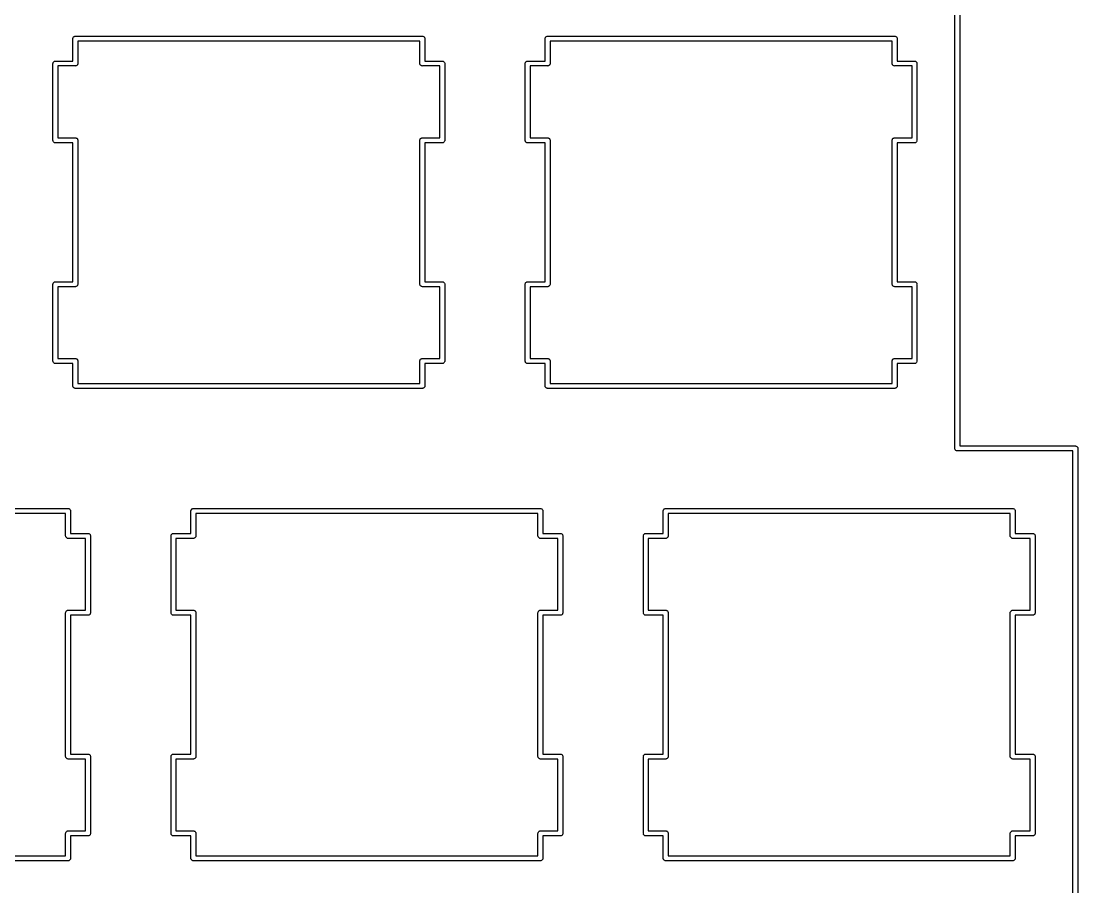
# Model space of a CAD drawing. Extents: x 0 to 6.2, y -4.15 to 0.
# Drawn here: x 4.335 to 6.013, y -2.393 to -1.018 of the extents above; entities that cross this region are included whole.
import ezdxf

# ---------------------------------------------------------------- set-up
doc = ezdxf.new("R2010")
doc.units = 0
doc.header["$MEASUREMENT"] = 0
doc.layers.add('BLACK', color=7, linetype='CONTINUOUS')

msp = doc.modelspace()

# ---------------------------------------------------------------- linework, layer by layer
at = {"layer": 'BLACK', "linetype": 'CONTINUOUS'}
for p, q in [((5.8179, -1.6966), (5.8179, -0.9471)), ((5.8258, -0.9508), (5.8258, -1.6928)), ((4.4173, -1.0454), (4.4176, -1.0447)), ((4.4173, -1.0462), (4.4173, -1.0454)), ((4.4173, -1.0464), (4.4173, -1.0462)), ((4.4173, -1.0817), (4.4173, -1.0464)), ((4.4176, -1.0447), (4.4179, -1.044)), ((4.4179, -1.044), (4.4184, -1.0434)), ((4.4184, -1.0434), (4.419, -1.0429)), ((4.419, -1.0429), (4.4197, -1.0426)), ((4.4197, -1.0426), (4.4204, -1.0423)), ((4.4204, -1.0423), (4.421, -1.0423)), ((4.421, -1.0423), (4.4212, -1.0422)), ((4.4212, -1.0422), (4.4214, -1.0423)), ((4.4214, -1.0423), (4.9722, -1.0423)), ((4.4252, -1.0501), (4.4252, -1.0854)), ((4.9685, -1.0501), (4.4252, -1.0501)), ((4.9685, -1.0854), (4.9685, -1.0501)), ((4.9722, -1.0423), (4.9724, -1.0422)), ((4.9724, -1.0422), (4.9726, -1.0423)), ((4.9726, -1.0423), (4.9732, -1.0423)), ((4.9732, -1.0423), (4.974, -1.0426)), ((4.974, -1.0426), (4.9746, -1.0429)), ((4.9746, -1.0429), (4.9752, -1.0434)), ((4.9752, -1.0434), (4.9757, -1.044)), ((4.9757, -1.044), (4.9761, -1.0447)), ((4.9761, -1.0447), (4.9763, -1.0454)), ((4.9763, -1.0454), (4.9764, -1.0462)), ((4.9764, -1.0462), (4.9764, -1.0464)), ((4.9764, -1.0464), (4.9764, -1.0817)), ((5.1673, -1.0454), (5.1676, -1.0447)), ((5.1673, -1.0462), (5.1673, -1.0454)), ((5.1673, -1.0464), (5.1673, -1.0462)), ((5.1673, -1.0817), (5.1673, -1.0464)), ((5.1676, -1.0447), (5.1679, -1.044)), ((5.1679, -1.044), (5.1684, -1.0434)), ((5.1684, -1.0434), (5.169, -1.0429)), ((5.169, -1.0429), (5.1697, -1.0426)), ((5.1697, -1.0426), (5.1704, -1.0423)), ((5.1704, -1.0423), (5.171, -1.0423)), ((5.171, -1.0423), (5.1712, -1.0422)), ((5.1712, -1.0422), (5.1714, -1.0423)), ((5.1714, -1.0423), (5.7222, -1.0423)), ((5.1752, -1.0501), (5.1752, -1.0854)), ((5.7185, -1.0501), (5.1752, -1.0501)), ((5.7185, -1.0854), (5.7185, -1.0501)), ((5.7222, -1.0423), (5.7224, -1.0422)), ((5.7224, -1.0422), (5.7226, -1.0423)), ((5.7226, -1.0423), (5.7232, -1.0423)), ((5.7232, -1.0423), (5.724, -1.0426)), ((5.724, -1.0426), (5.7246, -1.0429)), ((5.7246, -1.0429), (5.7252, -1.0434)), ((5.7252, -1.0434), (5.7257, -1.044)), ((5.7257, -1.044), (5.7261, -1.0447)), ((5.7261, -1.0447), (5.7263, -1.0454)), ((5.7263, -1.0454), (5.7264, -1.0462)), ((5.7264, -1.0462), (5.7264, -1.0464)), ((5.7264, -1.0464), (5.7264, -1.0817)), ((4.3858, -1.0856), (4.3859, -1.0848)), ((4.3858, -1.0858), (4.3858, -1.0856)), ((4.3858, -1.2074), (4.3858, -1.0858)), ((4.3859, -1.0848), (4.3861, -1.0841)), ((4.3861, -1.0841), (4.3865, -1.0834)), ((4.3865, -1.0834), (4.387, -1.0828)), ((4.387, -1.0828), (4.3876, -1.0823)), ((4.3876, -1.0823), (4.3883, -1.0819)), ((4.3883, -1.0819), (4.389, -1.0817)), ((4.389, -1.0817), (4.3896, -1.0817)), ((4.3896, -1.0817), (4.3898, -1.0816)), ((4.3898, -1.0816), (4.3899, -1.0817)), ((4.3899, -1.0817), (4.4173, -1.0817)), ((4.421, -1.0895), (4.3937, -1.0895)), ((4.3937, -1.0895), (4.3937, -1.2037)), ((4.4212, -1.0896), (4.421, -1.0895)), ((4.4214, -1.0895), (4.4212, -1.0896)), ((4.422, -1.0895), (4.4214, -1.0895)), ((4.4227, -1.0893), (4.422, -1.0895)), ((4.4234, -1.0889), (4.4227, -1.0893)), ((4.424, -1.0884), (4.4234, -1.0889)), ((4.4245, -1.0878), (4.424, -1.0884)), ((4.4249, -1.0871), (4.4245, -1.0878)), ((4.4251, -1.0864), (4.4249, -1.0871)), ((4.4252, -1.0856), (4.4251, -1.0864)), ((4.4252, -1.0854), (4.4252, -1.0856)), ((4.9685, -1.0856), (4.9685, -1.0854)), ((4.9686, -1.0864), (4.9685, -1.0856)), ((4.9688, -1.0871), (4.9686, -1.0864)), ((4.9691, -1.0878), (4.9688, -1.0871)), ((4.9696, -1.0884), (4.9691, -1.0878)), ((4.9702, -1.0889), (4.9696, -1.0884)), ((4.9709, -1.0893), (4.9702, -1.0889)), ((4.9717, -1.0895), (4.9709, -1.0893)), ((4.9724, -1.0896), (4.9717, -1.0895)), ((4.9726, -1.0895), (4.9724, -1.0896)), ((5, -1.0895), (4.9726, -1.0895)), ((4.9764, -1.0817), (5.0037, -1.0817)), ((5, -1.2037), (5, -1.0895)), ((5.0037, -1.0817), (5.0039, -1.0816)), ((5.0039, -1.0816), (5.0041, -1.0817)), ((5.0041, -1.0817), (5.0047, -1.0817)), ((5.0047, -1.0817), (5.0054, -1.0819)), ((5.0054, -1.0819), (5.0061, -1.0823)), ((5.0061, -1.0823), (5.0067, -1.0828)), ((5.0067, -1.0828), (5.0072, -1.0834)), ((5.0072, -1.0834), (5.0076, -1.0841)), ((5.0076, -1.0841), (5.0078, -1.0848)), ((5.0078, -1.0848), (5.0079, -1.0856)), ((5.0079, -1.0856), (5.0078, -1.0858)), ((5.0078, -1.0858), (5.0078, -1.2074)), ((5.1357, -1.0856), (5.1358, -1.0848)), ((5.1357, -1.0858), (5.1357, -1.0856)), ((5.1357, -1.2074), (5.1357, -1.0858)), ((5.1358, -1.0848), (5.136, -1.0841)), ((5.136, -1.0841), (5.1364, -1.0834)), ((5.1364, -1.0834), (5.1369, -1.0828)), ((5.1369, -1.0828), (5.1375, -1.0823)), ((5.1375, -1.0823), (5.1382, -1.0819)), ((5.1382, -1.0819), (5.1389, -1.0817)), ((5.1389, -1.0817), (5.1395, -1.0817)), ((5.1395, -1.0817), (5.1397, -1.0816)), ((5.1397, -1.0816), (5.1399, -1.0817)), ((5.1399, -1.0817), (5.1673, -1.0817)), ((5.171, -1.0895), (5.1436, -1.0895)), ((5.1436, -1.0895), (5.1436, -1.2037)), ((5.1712, -1.0896), (5.171, -1.0895)), ((5.1714, -1.0895), (5.1712, -1.0896)), ((5.172, -1.0895), (5.1714, -1.0895)), ((5.1727, -1.0893), (5.172, -1.0895)), ((5.1734, -1.0889), (5.1727, -1.0893)), ((5.174, -1.0884), (5.1734, -1.0889)), ((5.1745, -1.0878), (5.174, -1.0884)), ((5.1749, -1.0871), (5.1745, -1.0878)), ((5.1751, -1.0864), (5.1749, -1.0871)), ((5.1752, -1.0856), (5.1751, -1.0864)), ((5.1752, -1.0854), (5.1752, -1.0856)), ((5.7185, -1.0856), (5.7185, -1.0854)), ((5.7186, -1.0864), (5.7185, -1.0856)), ((5.7188, -1.0871), (5.7186, -1.0864)), ((5.7191, -1.0878), (5.7188, -1.0871)), ((5.7196, -1.0884), (5.7191, -1.0878)), ((5.7202, -1.0889), (5.7196, -1.0884)), ((5.7209, -1.0893), (5.7202, -1.0889)), ((5.7217, -1.0895), (5.7209, -1.0893)), ((5.7224, -1.0896), (5.7217, -1.0895)), ((5.7226, -1.0895), (5.7224, -1.0896)), ((5.75, -1.0895), (5.7226, -1.0895)), ((5.7264, -1.0817), (5.7537, -1.0817)), ((5.75, -1.2037), (5.75, -1.0895)), ((5.7537, -1.0817), (5.7539, -1.0816)), ((5.7539, -1.0816), (5.7541, -1.0817)), ((5.7541, -1.0817), (5.7547, -1.0817)), ((5.7547, -1.0817), (5.7554, -1.0819)), ((5.7554, -1.0819), (5.7561, -1.0823)), ((5.7561, -1.0823), (5.7567, -1.0828)), ((5.7567, -1.0828), (5.7572, -1.0834)), ((5.7572, -1.0834), (5.7576, -1.0841)), ((5.7576, -1.0841), (5.7578, -1.0848)), ((5.7578, -1.0848), (5.7579, -1.0856)), ((5.7579, -1.0856), (5.7578, -1.0858)), ((5.7578, -1.0858), (5.7578, -1.2074)), ((4.3858, -1.2076), (4.3858, -1.2074)), ((4.3859, -1.2084), (4.3858, -1.2076)), ((4.3937, -1.2037), (4.421, -1.2037)), ((4.421, -1.2037), (4.4212, -1.2037)), ((4.4212, -1.2037), (4.4214, -1.2037)), ((4.4214, -1.2037), (4.422, -1.2037)), ((4.422, -1.2037), (4.4227, -1.204)), ((4.4227, -1.204), (4.4234, -1.2043)), ((4.4234, -1.2043), (4.424, -1.2048)), ((4.424, -1.2048), (4.4245, -1.2054)), ((4.4245, -1.2054), (4.4249, -1.2061)), ((4.4249, -1.2061), (4.4251, -1.2068)), ((4.4251, -1.2068), (4.4252, -1.2076)), ((4.4252, -1.2076), (4.4252, -1.2078)), ((4.4252, -1.2078), (4.4252, -1.4358)), ((4.9685, -1.2076), (4.9686, -1.2068)), ((4.9685, -1.2078), (4.9685, -1.2076)), ((4.9685, -1.4358), (4.9685, -1.2078)), ((4.9686, -1.2068), (4.9688, -1.2061)), ((4.9688, -1.2061), (4.9691, -1.2054)), ((4.9691, -1.2054), (4.9696, -1.2048)), ((4.9696, -1.2048), (4.9702, -1.2043)), ((4.9702, -1.2043), (4.9709, -1.204)), ((4.9709, -1.204), (4.9717, -1.2037)), ((4.9717, -1.2037), (4.9722, -1.2037)), ((4.9722, -1.2037), (4.9724, -1.2037)), ((4.9724, -1.2037), (4.9726, -1.2037)), ((4.9726, -1.2037), (5, -1.2037)), ((5.0078, -1.2074), (5.0079, -1.2076)), ((5.0079, -1.2076), (5.0078, -1.2084)), ((5.1357, -1.2076), (5.1357, -1.2074)), ((5.1358, -1.2084), (5.1357, -1.2076)), ((5.1436, -1.2037), (5.171, -1.2037)), ((5.171, -1.2037), (5.1712, -1.2037)), ((5.1712, -1.2037), (5.1714, -1.2037)), ((5.1714, -1.2037), (5.172, -1.2037)), ((5.172, -1.2037), (5.1727, -1.204)), ((5.1727, -1.204), (5.1734, -1.2043)), ((5.1734, -1.2043), (5.174, -1.2048)), ((5.174, -1.2048), (5.1745, -1.2054)), ((5.1745, -1.2054), (5.1749, -1.2061)), ((5.1749, -1.2061), (5.1751, -1.2068)), ((5.1751, -1.2068), (5.1752, -1.2076)), ((5.1752, -1.2076), (5.1752, -1.2078)), ((5.1752, -1.2078), (5.1752, -1.4358)), ((5.7185, -1.2076), (5.7186, -1.2068)), ((5.7185, -1.2078), (5.7185, -1.2076)), ((5.7185, -1.4358), (5.7185, -1.2078)), ((5.7186, -1.2068), (5.7188, -1.2061)), ((5.7188, -1.2061), (5.7191, -1.2054)), ((5.7191, -1.2054), (5.7196, -1.2048)), ((5.7196, -1.2048), (5.7202, -1.2043)), ((5.7202, -1.2043), (5.7209, -1.204)), ((5.7209, -1.204), (5.7217, -1.2037)), ((5.7217, -1.2037), (5.7222, -1.2037)), ((5.7222, -1.2037), (5.7224, -1.2037)), ((5.7224, -1.2037), (5.7226, -1.2037)), ((5.7226, -1.2037), (5.75, -1.2037)), ((5.7578, -1.2074), (5.7579, -1.2076)), ((5.7579, -1.2076), (5.7578, -1.2084)), ((4.3861, -1.2091), (4.3859, -1.2084)), ((4.3865, -1.2098), (4.3861, -1.2091)), ((4.387, -1.2104), (4.3865, -1.2098)), ((4.3876, -1.2109), (4.387, -1.2104)), ((4.3883, -1.2113), (4.3876, -1.2109)), ((4.389, -1.2115), (4.3883, -1.2113)), ((4.3896, -1.2115), (4.389, -1.2115)), ((4.3898, -1.2116), (4.3896, -1.2115)), ((4.3899, -1.2115), (4.3898, -1.2116)), ((4.4173, -1.2115), (4.3899, -1.2115)), ((4.4173, -1.432), (4.4173, -1.2115)), ((5.0037, -1.2115), (4.9764, -1.2115)), ((4.9764, -1.2115), (4.9764, -1.432)), ((5.0039, -1.2116), (5.0037, -1.2115)), ((5.0041, -1.2115), (5.0039, -1.2116)), ((5.0047, -1.2115), (5.0041, -1.2115)), ((5.0054, -1.2113), (5.0047, -1.2115)), ((5.0061, -1.2109), (5.0054, -1.2113)), ((5.0067, -1.2104), (5.0061, -1.2109)), ((5.0072, -1.2098), (5.0067, -1.2104)), ((5.0076, -1.2091), (5.0072, -1.2098)), ((5.0078, -1.2084), (5.0076, -1.2091)), ((5.136, -1.2091), (5.1358, -1.2084)), ((5.1364, -1.2098), (5.136, -1.2091)), ((5.1369, -1.2104), (5.1364, -1.2098)), ((5.1375, -1.2109), (5.1369, -1.2104)), ((5.1382, -1.2113), (5.1375, -1.2109)), ((5.1389, -1.2115), (5.1382, -1.2113)), ((5.1395, -1.2115), (5.1389, -1.2115)), ((5.1397, -1.2116), (5.1395, -1.2115)), ((5.1399, -1.2115), (5.1397, -1.2116)), ((5.1673, -1.2115), (5.1399, -1.2115)), ((5.1673, -1.432), (5.1673, -1.2115)), ((5.7537, -1.2115), (5.7264, -1.2115)), ((5.7264, -1.2115), (5.7264, -1.432)), ((5.7539, -1.2116), (5.7537, -1.2115)), ((5.7541, -1.2115), (5.7539, -1.2116)), ((5.7547, -1.2115), (5.7541, -1.2115)), ((5.7554, -1.2113), (5.7547, -1.2115)), ((5.7561, -1.2109), (5.7554, -1.2113)), ((5.7567, -1.2104), (5.7561, -1.2109)), ((5.7572, -1.2098), (5.7567, -1.2104)), ((5.7576, -1.2091), (5.7572, -1.2098)), ((5.7578, -1.2084), (5.7576, -1.2091)), ((4.3858, -1.436), (4.3859, -1.4352)), ((4.3858, -1.4362), (4.3858, -1.436)), ((4.3858, -1.5578), (4.3858, -1.4362)), ((4.3859, -1.4352), (4.3861, -1.4345)), ((4.3861, -1.4345), (4.3865, -1.4338)), ((4.3865, -1.4338), (4.387, -1.4332)), ((4.387, -1.4332), (4.3876, -1.4327)), ((4.3876, -1.4327), (4.3883, -1.4323)), ((4.3883, -1.4323), (4.389, -1.4321)), ((4.389, -1.4321), (4.3896, -1.432)), ((4.3896, -1.432), (4.3898, -1.432)), ((4.3898, -1.432), (4.3899, -1.432)), ((4.3899, -1.432), (4.4173, -1.432)), ((4.421, -1.4399), (4.3937, -1.4399)), ((4.3937, -1.4399), (4.3937, -1.5541)), ((4.4212, -1.4399), (4.421, -1.4399)), ((4.4214, -1.4399), (4.4212, -1.4399)), ((4.422, -1.4398), (4.4214, -1.4399)), ((4.4227, -1.4396), (4.422, -1.4398)), ((4.4234, -1.4392), (4.4227, -1.4396)), ((4.424, -1.4388), (4.4234, -1.4392)), ((4.4245, -1.4382), (4.424, -1.4388)), ((4.4249, -1.4375), (4.4245, -1.4382)), ((4.4251, -1.4367), (4.4249, -1.4375)), ((4.4252, -1.436), (4.4251, -1.4367)), ((4.4252, -1.4358), (4.4252, -1.436)), ((4.9685, -1.436), (4.9685, -1.4358)), ((4.9686, -1.4367), (4.9685, -1.436)), ((4.9688, -1.4375), (4.9686, -1.4367)), ((4.9691, -1.4382), (4.9688, -1.4375)), ((4.9696, -1.4388), (4.9691, -1.4382)), ((4.9702, -1.4392), (4.9696, -1.4388)), ((4.9709, -1.4396), (4.9702, -1.4392)), ((4.9717, -1.4398), (4.9709, -1.4396)), ((4.9724, -1.4399), (4.9717, -1.4398)), ((4.9726, -1.4399), (4.9724, -1.4399)), ((5, -1.4399), (4.9726, -1.4399)), ((4.9764, -1.432), (5.0037, -1.432)), ((5, -1.5541), (5, -1.4399)), ((5.0037, -1.432), (5.0039, -1.432)), ((5.0039, -1.432), (5.0041, -1.432)), ((5.0041, -1.432), (5.0047, -1.4321)), ((5.0047, -1.4321), (5.0054, -1.4323)), ((5.0054, -1.4323), (5.0061, -1.4327)), ((5.0061, -1.4327), (5.0067, -1.4332)), ((5.0067, -1.4332), (5.0072, -1.4338)), ((5.0072, -1.4338), (5.0076, -1.4345)), ((5.0076, -1.4345), (5.0078, -1.4352)), ((5.0078, -1.4352), (5.0079, -1.436)), ((5.0079, -1.436), (5.0078, -1.4362)), ((5.0078, -1.4362), (5.0078, -1.5578)), ((5.1357, -1.436), (5.1358, -1.4352)), ((5.1357, -1.4362), (5.1357, -1.436)), ((5.1357, -1.5578), (5.1357, -1.4362)), ((5.1358, -1.4352), (5.136, -1.4345)), ((5.136, -1.4345), (5.1364, -1.4338)), ((5.1364, -1.4338), (5.1369, -1.4332)), ((5.1369, -1.4332), (5.1375, -1.4327)), ((5.1375, -1.4327), (5.1382, -1.4323)), ((5.1382, -1.4323), (5.1389, -1.4321)), ((5.1389, -1.4321), (5.1395, -1.432)), ((5.1395, -1.432), (5.1397, -1.432)), ((5.1397, -1.432), (5.1399, -1.432)), ((5.1399, -1.432), (5.1673, -1.432)), ((5.171, -1.4399), (5.1436, -1.4399)), ((5.1436, -1.4399), (5.1436, -1.5541)), ((5.1712, -1.4399), (5.171, -1.4399)), ((5.1714, -1.4399), (5.1712, -1.4399)), ((5.172, -1.4398), (5.1714, -1.4399)), ((5.1727, -1.4396), (5.172, -1.4398)), ((5.1734, -1.4392), (5.1727, -1.4396)), ((5.174, -1.4388), (5.1734, -1.4392)), ((5.1745, -1.4382), (5.174, -1.4388)), ((5.1749, -1.4375), (5.1745, -1.4382)), ((5.1751, -1.4367), (5.1749, -1.4375)), ((5.1752, -1.436), (5.1751, -1.4367)), ((5.1752, -1.4358), (5.1752, -1.436)), ((5.7185, -1.436), (5.7185, -1.4358)), ((5.7186, -1.4367), (5.7185, -1.436)), ((5.7188, -1.4375), (5.7186, -1.4367)), ((5.7191, -1.4382), (5.7188, -1.4375)), ((5.7196, -1.4388), (5.7191, -1.4382)), ((5.7202, -1.4392), (5.7196, -1.4388)), ((5.7209, -1.4396), (5.7202, -1.4392)), ((5.7217, -1.4398), (5.7209, -1.4396)), ((5.7224, -1.4399), (5.7217, -1.4398)), ((5.7226, -1.4399), (5.7224, -1.4399)), ((5.75, -1.4399), (5.7226, -1.4399)), ((5.7264, -1.432), (5.7537, -1.432)), ((5.75, -1.5541), (5.75, -1.4399)), ((5.7537, -1.432), (5.7539, -1.432)), ((5.7539, -1.432), (5.7541, -1.432)), ((5.7541, -1.432), (5.7547, -1.4321)), ((5.7547, -1.4321), (5.7554, -1.4323)), ((5.7554, -1.4323), (5.7561, -1.4327)), ((5.7561, -1.4327), (5.7567, -1.4332)), ((5.7567, -1.4332), (5.7572, -1.4338)), ((5.7572, -1.4338), (5.7576, -1.4345)), ((5.7576, -1.4345), (5.7578, -1.4352)), ((5.7578, -1.4352), (5.7579, -1.436)), ((5.7579, -1.436), (5.7578, -1.4362)), ((5.7578, -1.4362), (5.7578, -1.5578)), ((4.3858, -1.558), (4.3858, -1.5578)), ((4.3859, -1.5588), (4.3858, -1.558)), ((4.3861, -1.5595), (4.3859, -1.5588)), ((4.3865, -1.5602), (4.3861, -1.5595)), ((4.387, -1.5608), (4.3865, -1.5602)), ((4.3937, -1.5541), (4.421, -1.5541)), ((4.421, -1.5541), (4.4212, -1.5541)), ((4.4212, -1.5541), (4.4214, -1.5541)), ((4.4214, -1.5541), (4.422, -1.5541)), ((4.422, -1.5541), (4.4227, -1.5544)), ((4.4227, -1.5544), (4.4234, -1.5547)), ((4.4234, -1.5547), (4.424, -1.5552)), ((4.424, -1.5552), (4.4245, -1.5558)), ((4.4245, -1.5558), (4.4249, -1.5565)), ((4.4249, -1.5565), (4.4251, -1.5573)), ((4.4251, -1.5573), (4.4252, -1.558)), ((4.4252, -1.558), (4.4252, -1.5582)), ((4.4252, -1.5582), (4.4252, -1.5935)), ((4.9685, -1.558), (4.9686, -1.5573)), ((4.9685, -1.5582), (4.9685, -1.558)), ((4.9685, -1.5935), (4.9685, -1.5582)), ((4.9686, -1.5573), (4.9688, -1.5565)), ((4.9688, -1.5565), (4.9691, -1.5558)), ((4.9691, -1.5558), (4.9696, -1.5552)), ((4.9696, -1.5552), (4.9702, -1.5547)), ((4.9702, -1.5547), (4.9709, -1.5544)), ((4.9709, -1.5544), (4.9717, -1.5541)), ((4.9717, -1.5541), (4.9722, -1.5541)), ((4.9722, -1.5541), (4.9724, -1.5541)), ((4.9724, -1.5541), (4.9726, -1.5541)), ((4.9726, -1.5541), (5, -1.5541)), ((5.0072, -1.5602), (5.0067, -1.5608)), ((5.0076, -1.5595), (5.0072, -1.5602)), ((5.0078, -1.5588), (5.0076, -1.5595)), ((5.0078, -1.5578), (5.0079, -1.558)), ((5.0079, -1.558), (5.0078, -1.5588)), ((5.1357, -1.558), (5.1357, -1.5578)), ((5.1358, -1.5588), (5.1357, -1.558)), ((5.136, -1.5595), (5.1358, -1.5588)), ((5.1364, -1.5602), (5.136, -1.5595)), ((5.1369, -1.5608), (5.1364, -1.5602)), ((5.1436, -1.5541), (5.171, -1.5541)), ((5.171, -1.5541), (5.1712, -1.5541)), ((5.1712, -1.5541), (5.1714, -1.5541)), ((5.1714, -1.5541), (5.172, -1.5541)), ((5.172, -1.5541), (5.1727, -1.5544)), ((5.1727, -1.5544), (5.1734, -1.5547)), ((5.1734, -1.5547), (5.174, -1.5552)), ((5.174, -1.5552), (5.1745, -1.5558)), ((5.1745, -1.5558), (5.1749, -1.5565)), ((5.1749, -1.5565), (5.1751, -1.5573)), ((5.1751, -1.5573), (5.1752, -1.558)), ((5.1752, -1.558), (5.1752, -1.5582)), ((5.1752, -1.5582), (5.1752, -1.5935)), ((5.7185, -1.558), (5.7186, -1.5573)), ((5.7185, -1.5582), (5.7185, -1.558)), ((5.7185, -1.5935), (5.7185, -1.5582)), ((5.7186, -1.5573), (5.7188, -1.5565)), ((5.7188, -1.5565), (5.7191, -1.5558)), ((5.7191, -1.5558), (5.7196, -1.5552)), ((5.7196, -1.5552), (5.7202, -1.5547)), ((5.7202, -1.5547), (5.7209, -1.5544)), ((5.7209, -1.5544), (5.7217, -1.5541)), ((5.7217, -1.5541), (5.7222, -1.5541)), ((5.7222, -1.5541), (5.7224, -1.5541)), ((5.7224, -1.5541), (5.7226, -1.5541)), ((5.7226, -1.5541), (5.75, -1.5541)), ((5.7572, -1.5602), (5.7567, -1.5608)), ((5.7576, -1.5595), (5.7572, -1.5602)), ((5.7578, -1.5588), (5.7576, -1.5595)), ((5.7578, -1.5578), (5.7579, -1.558)), ((5.7579, -1.558), (5.7578, -1.5588)), ((4.3876, -1.5613), (4.387, -1.5608)), ((4.3883, -1.5617), (4.3876, -1.5613)), ((4.389, -1.5619), (4.3883, -1.5617)), ((4.3896, -1.562), (4.389, -1.5619)), ((4.3898, -1.562), (4.3896, -1.562)), ((4.3899, -1.562), (4.3898, -1.562)), ((4.4173, -1.562), (4.3899, -1.562)), ((4.4173, -1.5972), (4.4173, -1.562)), ((5.0037, -1.562), (4.9764, -1.562)), ((4.9764, -1.562), (4.9764, -1.5972)), ((5.0039, -1.562), (5.0037, -1.562)), ((5.0041, -1.562), (5.0039, -1.562)), ((5.0047, -1.5619), (5.0041, -1.562)), ((5.0054, -1.5617), (5.0047, -1.5619)), ((5.0061, -1.5613), (5.0054, -1.5617)), ((5.0067, -1.5608), (5.0061, -1.5613)), ((5.1375, -1.5613), (5.1369, -1.5608)), ((5.1382, -1.5617), (5.1375, -1.5613)), ((5.1389, -1.5619), (5.1382, -1.5617)), ((5.1395, -1.562), (5.1389, -1.5619)), ((5.1397, -1.562), (5.1395, -1.562)), ((5.1399, -1.562), (5.1397, -1.562)), ((5.1673, -1.562), (5.1399, -1.562)), ((5.1673, -1.5972), (5.1673, -1.562)), ((5.7537, -1.562), (5.7264, -1.562)), ((5.7264, -1.562), (5.7264, -1.5972)), ((5.7539, -1.562), (5.7537, -1.562)), ((5.7541, -1.562), (5.7539, -1.562)), ((5.7547, -1.5619), (5.7541, -1.562)), ((5.7554, -1.5617), (5.7547, -1.5619)), ((5.7561, -1.5613), (5.7554, -1.5617)), ((5.7567, -1.5608), (5.7561, -1.5613)), ((4.4252, -1.5935), (4.9685, -1.5935)), ((5.1752, -1.5935), (5.7185, -1.5935)), ((4.4173, -1.5974), (4.4173, -1.5972)), ((4.4173, -1.5982), (4.4173, -1.5974)), ((4.4176, -1.5989), (4.4173, -1.5982)), ((4.4179, -1.5996), (4.4176, -1.5989)), ((4.4184, -1.6002), (4.4179, -1.5996)), ((4.419, -1.6007), (4.4184, -1.6002)), ((4.4197, -1.6011), (4.419, -1.6007)), ((4.4204, -1.6013), (4.4197, -1.6011)), ((4.421, -1.6014), (4.4204, -1.6013)), ((4.4212, -1.6014), (4.421, -1.6014)), ((4.4214, -1.6014), (4.4212, -1.6014)), ((4.9722, -1.6014), (4.4214, -1.6014)), ((4.9724, -1.6014), (4.9722, -1.6014)), ((4.9726, -1.6014), (4.9724, -1.6014)), ((4.9732, -1.6013), (4.9726, -1.6014)), ((4.974, -1.6011), (4.9732, -1.6013)), ((4.9746, -1.6007), (4.974, -1.6011)), ((4.9752, -1.6002), (4.9746, -1.6007)), ((4.9757, -1.5996), (4.9752, -1.6002)), ((4.9761, -1.5989), (4.9757, -1.5996)), ((4.9763, -1.5982), (4.9761, -1.5989)), ((4.9764, -1.5974), (4.9763, -1.5982)), ((4.9764, -1.5972), (4.9764, -1.5974)), ((5.1673, -1.5974), (5.1673, -1.5972)), ((5.1673, -1.5982), (5.1673, -1.5974)), ((5.1676, -1.5989), (5.1673, -1.5982)), ((5.1679, -1.5996), (5.1676, -1.5989)), ((5.1684, -1.6002), (5.1679, -1.5996)), ((5.169, -1.6007), (5.1684, -1.6002)), ((5.1697, -1.6011), (5.169, -1.6007)), ((5.1704, -1.6013), (5.1697, -1.6011)), ((5.171, -1.6014), (5.1704, -1.6013)), ((5.1712, -1.6014), (5.171, -1.6014)), ((5.1714, -1.6014), (5.1712, -1.6014)), ((5.7222, -1.6014), (5.1714, -1.6014)), ((5.7224, -1.6014), (5.7222, -1.6014)), ((5.7226, -1.6014), (5.7224, -1.6014)), ((5.7232, -1.6013), (5.7226, -1.6014)), ((5.724, -1.6011), (5.7232, -1.6013)), ((5.7246, -1.6007), (5.724, -1.6011)), ((5.7252, -1.6002), (5.7246, -1.6007)), ((5.7257, -1.5996), (5.7252, -1.6002)), ((5.7261, -1.5989), (5.7257, -1.5996)), ((5.7263, -1.5982), (5.7261, -1.5989)), ((5.7264, -1.5974), (5.7263, -1.5982)), ((5.7264, -1.5972), (5.7264, -1.5974)), ((5.8258, -1.6928), (6.0091, -1.6928)), ((6.0091, -1.6928), (6.0093, -1.6928)), ((6.0093, -1.6928), (6.0095, -1.6928)), ((6.0095, -1.6928), (6.0101, -1.6929)), ((6.0101, -1.6929), (6.0108, -1.6931)), ((6.0108, -1.6931), (6.0115, -1.6935)), ((6.0115, -1.6935), (6.0121, -1.694)), ((6.0121, -1.694), (6.0126, -1.6946)), ((6.0126, -1.6946), (6.013, -1.6952)), ((5.8179, -1.6967), (5.8179, -1.6966)), ((5.818, -1.6975), (5.8179, -1.6967)), ((5.8182, -1.6983), (5.818, -1.6975)), ((5.8186, -1.6989), (5.8182, -1.6983)), ((5.8191, -1.6995), (5.8186, -1.6989)), ((5.8197, -1.7), (5.8191, -1.6995)), ((5.8204, -1.7004), (5.8197, -1.7)), ((5.8211, -1.7006), (5.8204, -1.7004)), ((5.8219, -1.7007), (5.8211, -1.7006)), ((5.8221, -1.7007), (5.8219, -1.7007)), ((6.0054, -1.7007), (5.8221, -1.7007)), ((6.0054, -2.4429), (6.0054, -1.7007)), ((6.013, -1.6952), (6.0132, -1.696)), ((6.0132, -1.696), (6.0133, -1.6967)), ((6.0133, -1.6967), (6.0133, -1.6969)), ((6.0133, -1.6969), (6.0133, -2.4467)), ((3.8589, -1.7923), (4.4097, -1.7923)), ((4.4097, -1.7923), (4.4099, -1.7922)), ((4.4099, -1.7922), (4.4101, -1.7923)), ((4.4101, -1.7923), (4.4107, -1.7923)), ((4.4107, -1.7923), (4.4114, -1.7926)), ((4.4114, -1.7926), (4.4121, -1.7929)), ((4.4121, -1.7929), (4.4127, -1.7934)), ((4.4127, -1.7934), (4.4132, -1.794)), ((4.4132, -1.794), (4.4135, -1.7947)), ((4.4135, -1.7947), (4.4138, -1.7954)), ((4.4138, -1.7954), (4.4138, -1.7962)), ((4.6048, -1.7962), (4.6049, -1.7954)), ((4.6049, -1.7954), (4.6051, -1.7947)), ((4.6051, -1.7947), (4.6055, -1.794)), ((4.6055, -1.794), (4.6059, -1.7934)), ((4.6059, -1.7934), (4.6065, -1.7929)), ((4.6065, -1.7929), (4.6072, -1.7926)), ((4.6072, -1.7926), (4.608, -1.7923)), ((4.608, -1.7923), (4.6085, -1.7923)), ((4.6085, -1.7923), (4.6087, -1.7922)), ((4.6087, -1.7922), (4.6089, -1.7923)), ((4.6089, -1.7923), (5.1597, -1.7923)), ((5.1597, -1.7923), (5.1599, -1.7922)), ((5.1599, -1.7922), (5.1601, -1.7923)), ((5.1601, -1.7923), (5.1607, -1.7923)), ((5.1607, -1.7923), (5.1614, -1.7926)), ((5.1614, -1.7926), (5.1621, -1.7929)), ((5.1621, -1.7929), (5.1627, -1.7934)), ((5.1627, -1.7934), (5.1632, -1.794)), ((5.1632, -1.794), (5.1635, -1.7947)), ((5.1635, -1.7947), (5.1638, -1.7954)), ((5.1638, -1.7954), (5.1638, -1.7962)), ((5.3548, -1.7962), (5.3549, -1.7954)), ((5.3549, -1.7954), (5.3551, -1.7947)), ((5.3551, -1.7947), (5.3555, -1.794)), ((5.3555, -1.794), (5.3559, -1.7934)), ((5.3559, -1.7934), (5.3565, -1.7929)), ((5.3565, -1.7929), (5.3572, -1.7926)), ((5.3572, -1.7926), (5.358, -1.7923)), ((5.358, -1.7923), (5.3585, -1.7923)), ((5.3585, -1.7923), (5.3587, -1.7922)), ((5.3587, -1.7922), (5.3589, -1.7923)), ((5.3589, -1.7923), (5.9097, -1.7923)), ((5.9097, -1.7923), (5.9099, -1.7922)), ((5.9099, -1.7922), (5.9101, -1.7923)), ((5.9101, -1.7923), (5.9107, -1.7923)), ((5.9107, -1.7923), (5.9114, -1.7926)), ((5.9114, -1.7926), (5.9121, -1.7929)), ((5.9121, -1.7929), (5.9127, -1.7934)), ((5.9127, -1.7934), (5.9132, -1.794)), ((5.9132, -1.794), (5.9135, -1.7947)), ((5.9135, -1.7947), (5.9138, -1.7954)), ((5.9138, -1.7954), (5.9138, -1.7962)), ((4.4059, -1.8001), (3.8627, -1.8001)), ((4.4059, -1.8354), (4.4059, -1.8001)), ((4.4138, -1.7962), (4.4138, -1.7964)), ((4.4138, -1.7964), (4.4138, -1.8317)), ((4.6048, -1.7964), (4.6048, -1.7962)), ((4.6048, -1.8317), (4.6048, -1.7964)), ((4.6127, -1.8001), (4.6127, -1.8354)), ((5.1559, -1.8001), (4.6127, -1.8001)), ((5.1559, -1.8354), (5.1559, -1.8001)), ((5.1638, -1.7962), (5.1638, -1.7964)), ((5.1638, -1.7964), (5.1638, -1.8317)), ((5.3548, -1.7964), (5.3548, -1.7962)), ((5.3548, -1.8317), (5.3548, -1.7964)), ((5.3627, -1.8001), (5.3627, -1.8354)), ((5.9059, -1.8001), (5.3627, -1.8001)), ((5.9059, -1.8354), (5.9059, -1.8001)), ((5.9138, -1.7962), (5.9138, -1.7964)), ((5.9138, -1.7964), (5.9138, -1.8317)), ((4.4059, -1.8356), (4.4059, -1.8354)), ((4.406, -1.8364), (4.4059, -1.8356)), ((4.4062, -1.8371), (4.406, -1.8364)), ((4.4066, -1.8378), (4.4062, -1.8371)), ((4.4071, -1.8384), (4.4066, -1.8378)), ((4.4077, -1.8389), (4.4071, -1.8384)), ((4.4084, -1.8393), (4.4077, -1.8389)), ((4.4091, -1.8395), (4.4084, -1.8393)), ((4.4099, -1.8396), (4.4091, -1.8395)), ((4.4101, -1.8395), (4.4099, -1.8396)), ((4.4375, -1.8395), (4.4101, -1.8395)), ((4.4138, -1.8317), (4.4412, -1.8317)), ((4.4375, -1.9537), (4.4375, -1.8395)), ((4.4412, -1.8317), (4.4414, -1.8316)), ((4.4414, -1.8316), (4.4416, -1.8317)), ((4.4416, -1.8317), (4.4422, -1.8317)), ((4.4422, -1.8317), (4.4429, -1.8319)), ((4.4429, -1.8319), (4.4436, -1.8323)), ((4.4436, -1.8323), (4.4442, -1.8328)), ((4.4442, -1.8328), (4.4447, -1.8334)), ((4.4447, -1.8334), (4.4451, -1.8341)), ((4.4451, -1.8341), (4.4453, -1.8348)), ((4.4453, -1.8348), (4.4454, -1.8356)), ((4.4454, -1.8356), (4.4454, -1.8358)), ((4.4454, -1.8358), (4.4454, -1.9574)), ((4.5732, -1.8356), (4.5733, -1.8348)), ((4.5733, -1.8358), (4.5732, -1.8356)), ((4.5733, -1.8348), (4.5736, -1.8341)), ((4.5733, -1.9574), (4.5733, -1.8358)), ((4.5736, -1.8341), (4.5739, -1.8334)), ((4.5739, -1.8334), (4.5744, -1.8328)), ((4.5744, -1.8328), (4.575, -1.8323)), ((4.575, -1.8323), (4.5757, -1.8319)), ((4.5757, -1.8319), (4.5764, -1.8317)), ((4.5764, -1.8317), (4.577, -1.8317)), ((4.577, -1.8317), (4.5772, -1.8316)), ((4.5772, -1.8316), (4.5774, -1.8317)), ((4.5774, -1.8317), (4.6048, -1.8317)), ((4.6085, -1.8395), (4.5811, -1.8395)), ((4.5811, -1.8395), (4.5811, -1.9537)), ((4.6087, -1.8396), (4.6085, -1.8395)), ((4.6089, -1.8395), (4.6087, -1.8396)), ((4.6095, -1.8395), (4.6089, -1.8395)), ((4.6102, -1.8393), (4.6095, -1.8395)), ((4.6109, -1.8389), (4.6102, -1.8393)), ((4.6115, -1.8384), (4.6109, -1.8389)), ((4.612, -1.8378), (4.6115, -1.8384)), ((4.6124, -1.8371), (4.612, -1.8378)), ((4.6126, -1.8364), (4.6124, -1.8371)), ((4.6127, -1.8356), (4.6126, -1.8364)), ((4.6127, -1.8354), (4.6127, -1.8356)), ((5.1559, -1.8356), (5.1559, -1.8354)), ((5.156, -1.8364), (5.1559, -1.8356)), ((5.1562, -1.8371), (5.156, -1.8364)), ((5.1566, -1.8378), (5.1562, -1.8371)), ((5.1571, -1.8384), (5.1566, -1.8378)), ((5.1577, -1.8389), (5.1571, -1.8384)), ((5.1584, -1.8393), (5.1577, -1.8389)), ((5.1591, -1.8395), (5.1584, -1.8393)), ((5.1599, -1.8396), (5.1591, -1.8395)), ((5.1601, -1.8395), (5.1599, -1.8396)), ((5.1875, -1.8395), (5.1601, -1.8395)), ((5.1638, -1.8317), (5.1912, -1.8317)), ((5.1875, -1.9537), (5.1875, -1.8395)), ((5.1912, -1.8317), (5.1914, -1.8316)), ((5.1914, -1.8316), (5.1916, -1.8317)), ((5.1916, -1.8317), (5.1922, -1.8317)), ((5.1922, -1.8317), (5.1929, -1.8319)), ((5.1929, -1.8319), (5.1936, -1.8323)), ((5.1936, -1.8323), (5.1942, -1.8328)), ((5.1942, -1.8328), (5.1947, -1.8334)), ((5.1947, -1.8334), (5.1951, -1.8341)), ((5.1951, -1.8341), (5.1953, -1.8348)), ((5.1953, -1.8348), (5.1954, -1.8356)), ((5.1954, -1.8356), (5.1954, -1.8358)), ((5.1954, -1.8358), (5.1954, -1.9574)), ((5.3232, -1.8356), (5.3233, -1.8348)), ((5.3233, -1.8358), (5.3232, -1.8356)), ((5.3233, -1.8348), (5.3236, -1.8341)), ((5.3233, -1.9574), (5.3233, -1.8358)), ((5.3236, -1.8341), (5.3239, -1.8334)), ((5.3239, -1.8334), (5.3244, -1.8328)), ((5.3244, -1.8328), (5.325, -1.8323)), ((5.325, -1.8323), (5.3257, -1.8319)), ((5.3257, -1.8319), (5.3264, -1.8317)), ((5.3264, -1.8317), (5.327, -1.8317)), ((5.327, -1.8317), (5.3272, -1.8316)), ((5.3272, -1.8316), (5.3274, -1.8317)), ((5.3274, -1.8317), (5.3548, -1.8317)), ((5.3585, -1.8395), (5.3311, -1.8395)), ((5.3311, -1.8395), (5.3311, -1.9537)), ((5.3587, -1.8396), (5.3585, -1.8395)), ((5.3589, -1.8395), (5.3587, -1.8396)), ((5.3595, -1.8395), (5.3589, -1.8395)), ((5.3602, -1.8393), (5.3595, -1.8395)), ((5.3609, -1.8389), (5.3602, -1.8393)), ((5.3615, -1.8384), (5.3609, -1.8389)), ((5.362, -1.8378), (5.3615, -1.8384)), ((5.3624, -1.8371), (5.362, -1.8378)), ((5.3626, -1.8364), (5.3624, -1.8371)), ((5.3627, -1.8356), (5.3626, -1.8364)), ((5.3627, -1.8354), (5.3627, -1.8356)), ((5.9059, -1.8356), (5.9059, -1.8354)), ((5.906, -1.8364), (5.9059, -1.8356)), ((5.9062, -1.8371), (5.906, -1.8364)), ((5.9066, -1.8378), (5.9062, -1.8371)), ((5.9071, -1.8384), (5.9066, -1.8378)), ((5.9077, -1.8389), (5.9071, -1.8384)), ((5.9084, -1.8393), (5.9077, -1.8389)), ((5.9091, -1.8395), (5.9084, -1.8393)), ((5.9099, -1.8396), (5.9091, -1.8395)), ((5.9101, -1.8395), (5.9099, -1.8396)), ((5.9375, -1.8395), (5.9101, -1.8395)), ((5.9138, -1.8317), (5.9412, -1.8317)), ((5.9375, -1.9537), (5.9375, -1.8395)), ((5.9412, -1.8317), (5.9414, -1.8316)), ((5.9414, -1.8316), (5.9416, -1.8317)), ((5.9416, -1.8317), (5.9422, -1.8317)), ((5.9422, -1.8317), (5.9429, -1.8319)), ((5.9429, -1.8319), (5.9436, -1.8323)), ((5.9436, -1.8323), (5.9442, -1.8328)), ((5.9442, -1.8328), (5.9447, -1.8334)), ((5.9447, -1.8334), (5.9451, -1.8341)), ((5.9451, -1.8341), (5.9453, -1.8348)), ((5.9453, -1.8348), (5.9454, -1.8356)), ((5.9454, -1.8356), (5.9454, -1.8358)), ((5.9454, -1.8358), (5.9454, -1.9574)), ((4.4059, -1.9576), (4.406, -1.9568)), ((4.4059, -1.9578), (4.4059, -1.9576)), ((4.4059, -2.1858), (4.4059, -1.9578)), ((4.406, -1.9568), (4.4062, -1.9561)), ((4.4062, -1.9561), (4.4066, -1.9554)), ((4.4066, -1.9554), (4.4071, -1.9548)), ((4.4071, -1.9548), (4.4077, -1.9543)), ((4.4077, -1.9543), (4.4084, -1.954)), ((4.4084, -1.954), (4.4091, -1.9537)), ((4.4091, -1.9537), (4.4097, -1.9537)), ((4.4097, -1.9537), (4.4099, -1.9537)), ((4.4099, -1.9537), (4.4101, -1.9537)), ((4.4101, -1.9537), (4.4375, -1.9537)), ((4.4412, -1.9615), (4.4138, -1.9615)), ((4.4138, -1.9615), (4.4138, -2.182)), ((4.4414, -1.9616), (4.4412, -1.9615)), ((4.4416, -1.9615), (4.4414, -1.9616)), ((4.4422, -1.9615), (4.4416, -1.9615)), ((4.4429, -1.9613), (4.4422, -1.9615)), ((4.4436, -1.9609), (4.4429, -1.9613)), ((4.4442, -1.9604), (4.4436, -1.9609)), ((4.4447, -1.9598), (4.4442, -1.9604)), ((4.4451, -1.9591), (4.4447, -1.9598)), ((4.4453, -1.9584), (4.4451, -1.9591)), ((4.4454, -1.9576), (4.4453, -1.9584)), ((4.4454, -1.9574), (4.4454, -1.9576)), ((4.5732, -1.9576), (4.5733, -1.9574)), ((4.5733, -1.9584), (4.5732, -1.9576)), ((4.5736, -1.9591), (4.5733, -1.9584)), ((4.5739, -1.9598), (4.5736, -1.9591)), ((4.5744, -1.9604), (4.5739, -1.9598)), ((4.575, -1.9609), (4.5744, -1.9604)), ((4.5757, -1.9613), (4.575, -1.9609)), ((4.5764, -1.9615), (4.5757, -1.9613)), ((4.577, -1.9615), (4.5764, -1.9615)), ((4.5772, -1.9616), (4.577, -1.9615)), ((4.5774, -1.9615), (4.5772, -1.9616)), ((4.6048, -1.9615), (4.5774, -1.9615)), ((4.5811, -1.9537), (4.6085, -1.9537)), ((4.6048, -2.182), (4.6048, -1.9615)), ((4.6085, -1.9537), (4.6087, -1.9537)), ((4.6087, -1.9537), (4.6089, -1.9537)), ((4.6089, -1.9537), (4.6095, -1.9537)), ((4.6095, -1.9537), (4.6102, -1.954)), ((4.6102, -1.954), (4.6109, -1.9543)), ((4.6109, -1.9543), (4.6115, -1.9548)), ((4.6115, -1.9548), (4.612, -1.9554)), ((4.612, -1.9554), (4.6124, -1.9561)), ((4.6124, -1.9561), (4.6126, -1.9568)), ((4.6126, -1.9568), (4.6127, -1.9576)), ((4.6127, -1.9576), (4.6127, -1.9578)), ((4.6127, -1.9578), (4.6127, -2.1858)), ((5.1559, -1.9576), (5.156, -1.9568)), ((5.1559, -1.9578), (5.1559, -1.9576)), ((5.1559, -2.1858), (5.1559, -1.9578)), ((5.156, -1.9568), (5.1562, -1.9561)), ((5.1562, -1.9561), (5.1566, -1.9554)), ((5.1566, -1.9554), (5.1571, -1.9548)), ((5.1571, -1.9548), (5.1577, -1.9543)), ((5.1577, -1.9543), (5.1584, -1.954)), ((5.1584, -1.954), (5.1591, -1.9537)), ((5.1591, -1.9537), (5.1597, -1.9537)), ((5.1597, -1.9537), (5.1599, -1.9537)), ((5.1599, -1.9537), (5.1601, -1.9537)), ((5.1601, -1.9537), (5.1875, -1.9537)), ((5.1912, -1.9615), (5.1638, -1.9615)), ((5.1638, -1.9615), (5.1638, -2.182)), ((5.1914, -1.9616), (5.1912, -1.9615)), ((5.1916, -1.9615), (5.1914, -1.9616)), ((5.1922, -1.9615), (5.1916, -1.9615)), ((5.1929, -1.9613), (5.1922, -1.9615)), ((5.1936, -1.9609), (5.1929, -1.9613)), ((5.1942, -1.9604), (5.1936, -1.9609)), ((5.1947, -1.9598), (5.1942, -1.9604)), ((5.1951, -1.9591), (5.1947, -1.9598)), ((5.1953, -1.9584), (5.1951, -1.9591)), ((5.1954, -1.9576), (5.1953, -1.9584)), ((5.1954, -1.9574), (5.1954, -1.9576)), ((5.3232, -1.9576), (5.3233, -1.9574)), ((5.3233, -1.9584), (5.3232, -1.9576)), ((5.3236, -1.9591), (5.3233, -1.9584)), ((5.3239, -1.9598), (5.3236, -1.9591)), ((5.3244, -1.9604), (5.3239, -1.9598)), ((5.325, -1.9609), (5.3244, -1.9604)), ((5.3257, -1.9613), (5.325, -1.9609)), ((5.3264, -1.9615), (5.3257, -1.9613)), ((5.327, -1.9615), (5.3264, -1.9615)), ((5.3272, -1.9616), (5.327, -1.9615)), ((5.3274, -1.9615), (5.3272, -1.9616)), ((5.3548, -1.9615), (5.3274, -1.9615)), ((5.3311, -1.9537), (5.3585, -1.9537)), ((5.3548, -2.182), (5.3548, -1.9615)), ((5.3585, -1.9537), (5.3587, -1.9537)), ((5.3587, -1.9537), (5.3589, -1.9537)), ((5.3589, -1.9537), (5.3595, -1.9537)), ((5.3595, -1.9537), (5.3602, -1.954)), ((5.3602, -1.954), (5.3609, -1.9543)), ((5.3609, -1.9543), (5.3615, -1.9548)), ((5.3615, -1.9548), (5.362, -1.9554)), ((5.362, -1.9554), (5.3624, -1.9561)), ((5.3624, -1.9561), (5.3626, -1.9568)), ((5.3626, -1.9568), (5.3627, -1.9576)), ((5.3627, -1.9576), (5.3627, -1.9578)), ((5.3627, -1.9578), (5.3627, -2.1858)), ((5.9059, -1.9576), (5.906, -1.9568)), ((5.9059, -1.9578), (5.9059, -1.9576)), ((5.9059, -2.1858), (5.9059, -1.9578)), ((5.906, -1.9568), (5.9062, -1.9561)), ((5.9062, -1.9561), (5.9066, -1.9554)), ((5.9066, -1.9554), (5.9071, -1.9548)), ((5.9071, -1.9548), (5.9077, -1.9543)), ((5.9077, -1.9543), (5.9084, -1.954)), ((5.9084, -1.954), (5.9091, -1.9537)), ((5.9091, -1.9537), (5.9097, -1.9537)), ((5.9097, -1.9537), (5.9099, -1.9537)), ((5.9099, -1.9537), (5.9101, -1.9537)), ((5.9101, -1.9537), (5.9375, -1.9537)), ((5.9412, -1.9615), (5.9138, -1.9615)), ((5.9138, -1.9615), (5.9138, -2.182)), ((5.9414, -1.9616), (5.9412, -1.9615)), ((5.9416, -1.9615), (5.9414, -1.9616)), ((5.9422, -1.9615), (5.9416, -1.9615)), ((5.9429, -1.9613), (5.9422, -1.9615)), ((5.9436, -1.9609), (5.9429, -1.9613)), ((5.9442, -1.9604), (5.9436, -1.9609)), ((5.9447, -1.9598), (5.9442, -1.9604)), ((5.9451, -1.9591), (5.9447, -1.9598)), ((5.9453, -1.9584), (5.9451, -1.9591)), ((5.9454, -1.9576), (5.9453, -1.9584)), ((5.9454, -1.9574), (5.9454, -1.9576)), ((4.4059, -2.186), (4.4059, -2.1858)), ((4.406, -2.1867), (4.4059, -2.186)), ((4.4062, -2.1875), (4.406, -2.1867)), ((4.4066, -2.1882), (4.4062, -2.1875)), ((4.4071, -2.1888), (4.4066, -2.1882)), ((4.4077, -2.1892), (4.4071, -2.1888)), ((4.4084, -2.1896), (4.4077, -2.1892)), ((4.4091, -2.1898), (4.4084, -2.1896)), ((4.4099, -2.1899), (4.4091, -2.1898)), ((4.4101, -2.1899), (4.4099, -2.1899)), ((4.4375, -2.1899), (4.4101, -2.1899)), ((4.4138, -2.182), (4.4412, -2.182)), ((4.4375, -2.3041), (4.4375, -2.1899)), ((4.4412, -2.182), (4.4414, -2.182)), ((4.4414, -2.182), (4.4416, -2.182)), ((4.4416, -2.182), (4.4422, -2.1821)), ((4.4422, -2.1821), (4.4429, -2.1823)), ((4.4429, -2.1823), (4.4436, -2.1827)), ((4.4436, -2.1827), (4.4442, -2.1832)), ((4.4442, -2.1832), (4.4447, -2.1838)), ((4.4447, -2.1838), (4.4451, -2.1845)), ((4.4451, -2.1845), (4.4453, -2.1852)), ((4.4453, -2.1852), (4.4454, -2.186)), ((4.4454, -2.186), (4.4454, -2.1862)), ((4.4454, -2.1862), (4.4454, -2.3078)), ((4.5732, -2.186), (4.5733, -2.1852)), ((4.5733, -2.1862), (4.5732, -2.186)), ((4.5733, -2.1852), (4.5736, -2.1845)), ((4.5733, -2.3078), (4.5733, -2.1862)), ((4.5736, -2.1845), (4.5739, -2.1838)), ((4.5739, -2.1838), (4.5744, -2.1832)), ((4.5744, -2.1832), (4.575, -2.1827)), ((4.575, -2.1827), (4.5757, -2.1823)), ((4.5757, -2.1823), (4.5764, -2.1821)), ((4.5764, -2.1821), (4.577, -2.182)), ((4.577, -2.182), (4.5772, -2.182)), ((4.5772, -2.182), (4.5774, -2.182)), ((4.5774, -2.182), (4.6048, -2.182)), ((4.6085, -2.1899), (4.5811, -2.1899)), ((4.5811, -2.1899), (4.5811, -2.3041)), ((4.6087, -2.1899), (4.6085, -2.1899)), ((4.6089, -2.1899), (4.6087, -2.1899)), ((4.6095, -2.1898), (4.6089, -2.1899)), ((4.6102, -2.1896), (4.6095, -2.1898)), ((4.6109, -2.1892), (4.6102, -2.1896)), ((4.6115, -2.1888), (4.6109, -2.1892)), ((4.612, -2.1882), (4.6115, -2.1888)), ((4.6124, -2.1875), (4.612, -2.1882)), ((4.6126, -2.1867), (4.6124, -2.1875)), ((4.6127, -2.186), (4.6126, -2.1867)), ((4.6127, -2.1858), (4.6127, -2.186)), ((5.1559, -2.186), (5.1559, -2.1858)), ((5.156, -2.1867), (5.1559, -2.186)), ((5.1562, -2.1875), (5.156, -2.1867)), ((5.1566, -2.1882), (5.1562, -2.1875)), ((5.1571, -2.1888), (5.1566, -2.1882)), ((5.1577, -2.1892), (5.1571, -2.1888)), ((5.1584, -2.1896), (5.1577, -2.1892)), ((5.1591, -2.1898), (5.1584, -2.1896)), ((5.1599, -2.1899), (5.1591, -2.1898)), ((5.1601, -2.1899), (5.1599, -2.1899)), ((5.1875, -2.1899), (5.1601, -2.1899)), ((5.1638, -2.182), (5.1912, -2.182)), ((5.1875, -2.3041), (5.1875, -2.1899)), ((5.1912, -2.182), (5.1914, -2.182)), ((5.1914, -2.182), (5.1916, -2.182)), ((5.1916, -2.182), (5.1922, -2.1821)), ((5.1922, -2.1821), (5.1929, -2.1823)), ((5.1929, -2.1823), (5.1936, -2.1827)), ((5.1936, -2.1827), (5.1942, -2.1832)), ((5.1942, -2.1832), (5.1947, -2.1838)), ((5.1947, -2.1838), (5.1951, -2.1845)), ((5.1951, -2.1845), (5.1953, -2.1852)), ((5.1953, -2.1852), (5.1954, -2.186)), ((5.1954, -2.186), (5.1954, -2.1862)), ((5.1954, -2.1862), (5.1954, -2.3078)), ((5.3232, -2.186), (5.3233, -2.1852)), ((5.3233, -2.1862), (5.3232, -2.186)), ((5.3233, -2.1852), (5.3236, -2.1845)), ((5.3233, -2.3078), (5.3233, -2.1862)), ((5.3236, -2.1845), (5.3239, -2.1838)), ((5.3239, -2.1838), (5.3244, -2.1832)), ((5.3244, -2.1832), (5.325, -2.1827)), ((5.325, -2.1827), (5.3257, -2.1823)), ((5.3257, -2.1823), (5.3264, -2.1821)), ((5.3264, -2.1821), (5.327, -2.182)), ((5.327, -2.182), (5.3272, -2.182)), ((5.3272, -2.182), (5.3274, -2.182)), ((5.3274, -2.182), (5.3548, -2.182)), ((5.3585, -2.1899), (5.3311, -2.1899)), ((5.3311, -2.1899), (5.3311, -2.3041)), ((5.3587, -2.1899), (5.3585, -2.1899)), ((5.3589, -2.1899), (5.3587, -2.1899)), ((5.3595, -2.1898), (5.3589, -2.1899)), ((5.3602, -2.1896), (5.3595, -2.1898)), ((5.3609, -2.1892), (5.3602, -2.1896)), ((5.3615, -2.1888), (5.3609, -2.1892)), ((5.362, -2.1882), (5.3615, -2.1888)), ((5.3624, -2.1875), (5.362, -2.1882)), ((5.3626, -2.1867), (5.3624, -2.1875)), ((5.3627, -2.186), (5.3626, -2.1867)), ((5.3627, -2.1858), (5.3627, -2.186)), ((5.9059, -2.186), (5.9059, -2.1858)), ((5.906, -2.1867), (5.9059, -2.186)), ((5.9062, -2.1875), (5.906, -2.1867)), ((5.9066, -2.1882), (5.9062, -2.1875)), ((5.9071, -2.1888), (5.9066, -2.1882)), ((5.9077, -2.1892), (5.9071, -2.1888)), ((5.9084, -2.1896), (5.9077, -2.1892)), ((5.9091, -2.1898), (5.9084, -2.1896)), ((5.9099, -2.1899), (5.9091, -2.1898)), ((5.9101, -2.1899), (5.9099, -2.1899)), ((5.9375, -2.1899), (5.9101, -2.1899)), ((5.9138, -2.182), (5.9412, -2.182)), ((5.9375, -2.3041), (5.9375, -2.1899)), ((5.9412, -2.182), (5.9414, -2.182)), ((5.9414, -2.182), (5.9416, -2.182)), ((5.9416, -2.182), (5.9422, -2.1821)), ((5.9422, -2.1821), (5.9429, -2.1823)), ((5.9429, -2.1823), (5.9436, -2.1827)), ((5.9436, -2.1827), (5.9442, -2.1832)), ((5.9442, -2.1832), (5.9447, -2.1838)), ((5.9447, -2.1838), (5.9451, -2.1845)), ((5.9451, -2.1845), (5.9453, -2.1852)), ((5.9453, -2.1852), (5.9454, -2.186)), ((5.9454, -2.186), (5.9454, -2.1862)), ((5.9454, -2.1862), (5.9454, -2.3078)), ((4.4059, -2.308), (4.406, -2.3073)), ((4.4059, -2.3082), (4.4059, -2.308)), ((4.4059, -2.3435), (4.4059, -2.3082)), ((4.406, -2.3073), (4.4062, -2.3065)), ((4.4062, -2.3065), (4.4066, -2.3058)), ((4.4066, -2.3058), (4.4071, -2.3052)), ((4.4071, -2.3052), (4.4077, -2.3047)), ((4.4077, -2.3047), (4.4084, -2.3044)), ((4.4084, -2.3044), (4.4091, -2.3041)), ((4.4091, -2.3041), (4.4097, -2.3041)), ((4.4097, -2.3041), (4.4099, -2.3041)), ((4.4099, -2.3041), (4.4101, -2.3041)), ((4.4101, -2.3041), (4.4375, -2.3041)), ((4.4412, -2.312), (4.4138, -2.312)), ((4.4138, -2.312), (4.4138, -2.3472)), ((4.4414, -2.312), (4.4412, -2.312)), ((4.4416, -2.312), (4.4414, -2.312)), ((4.4422, -2.3119), (4.4416, -2.312)), ((4.4429, -2.3117), (4.4422, -2.3119)), ((4.4436, -2.3113), (4.4429, -2.3117)), ((4.4442, -2.3108), (4.4436, -2.3113)), ((4.4447, -2.3102), (4.4442, -2.3108)), ((4.4451, -2.3096), (4.4447, -2.3102)), ((4.4453, -2.3088), (4.4451, -2.3096)), ((4.4454, -2.308), (4.4453, -2.3088)), ((4.4454, -2.3078), (4.4454, -2.308)), ((4.5732, -2.308), (4.5733, -2.3078)), ((4.5733, -2.3088), (4.5732, -2.308)), ((4.5736, -2.3096), (4.5733, -2.3088)), ((4.5739, -2.3102), (4.5736, -2.3096)), ((4.5744, -2.3108), (4.5739, -2.3102)), ((4.575, -2.3113), (4.5744, -2.3108)), ((4.5757, -2.3117), (4.575, -2.3113)), ((4.5764, -2.3119), (4.5757, -2.3117)), ((4.577, -2.312), (4.5764, -2.3119)), ((4.5772, -2.312), (4.577, -2.312)), ((4.5774, -2.312), (4.5772, -2.312)), ((4.6048, -2.312), (4.5774, -2.312)), ((4.5811, -2.3041), (4.6085, -2.3041)), ((4.6048, -2.3472), (4.6048, -2.312)), ((4.6085, -2.3041), (4.6087, -2.3041)), ((4.6087, -2.3041), (4.6089, -2.3041)), ((4.6089, -2.3041), (4.6095, -2.3041)), ((4.6095, -2.3041), (4.6102, -2.3044)), ((4.6102, -2.3044), (4.6109, -2.3047)), ((4.6109, -2.3047), (4.6115, -2.3052)), ((4.6115, -2.3052), (4.612, -2.3058)), ((4.612, -2.3058), (4.6124, -2.3065)), ((4.6124, -2.3065), (4.6126, -2.3073)), ((4.6126, -2.3073), (4.6127, -2.308)), ((4.6127, -2.308), (4.6127, -2.3082)), ((4.6127, -2.3082), (4.6127, -2.3435)), ((5.1559, -2.308), (5.156, -2.3073)), ((5.1559, -2.3082), (5.1559, -2.308)), ((5.1559, -2.3435), (5.1559, -2.3082)), ((5.156, -2.3073), (5.1562, -2.3065)), ((5.1562, -2.3065), (5.1566, -2.3058)), ((5.1566, -2.3058), (5.1571, -2.3052)), ((5.1571, -2.3052), (5.1577, -2.3047)), ((5.1577, -2.3047), (5.1584, -2.3044)), ((5.1584, -2.3044), (5.1591, -2.3041)), ((5.1591, -2.3041), (5.1597, -2.3041)), ((5.1597, -2.3041), (5.1599, -2.3041)), ((5.1599, -2.3041), (5.1601, -2.3041)), ((5.1601, -2.3041), (5.1875, -2.3041)), ((5.1912, -2.312), (5.1638, -2.312)), ((5.1638, -2.312), (5.1638, -2.3472)), ((5.1914, -2.312), (5.1912, -2.312)), ((5.1916, -2.312), (5.1914, -2.312)), ((5.1922, -2.3119), (5.1916, -2.312)), ((5.1929, -2.3117), (5.1922, -2.3119)), ((5.1936, -2.3113), (5.1929, -2.3117)), ((5.1942, -2.3108), (5.1936, -2.3113)), ((5.1947, -2.3102), (5.1942, -2.3108)), ((5.1951, -2.3096), (5.1947, -2.3102)), ((5.1953, -2.3088), (5.1951, -2.3096)), ((5.1954, -2.308), (5.1953, -2.3088)), ((5.1954, -2.3078), (5.1954, -2.308)), ((5.3232, -2.308), (5.3233, -2.3078)), ((5.3233, -2.3088), (5.3232, -2.308)), ((5.3236, -2.3096), (5.3233, -2.3088)), ((5.3239, -2.3102), (5.3236, -2.3096)), ((5.3244, -2.3108), (5.3239, -2.3102)), ((5.325, -2.3113), (5.3244, -2.3108)), ((5.3257, -2.3117), (5.325, -2.3113)), ((5.3264, -2.3119), (5.3257, -2.3117)), ((5.327, -2.312), (5.3264, -2.3119)), ((5.3272, -2.312), (5.327, -2.312)), ((5.3274, -2.312), (5.3272, -2.312)), ((5.3548, -2.312), (5.3274, -2.312)), ((5.3311, -2.3041), (5.3585, -2.3041)), ((5.3548, -2.3472), (5.3548, -2.312)), ((5.3585, -2.3041), (5.3587, -2.3041)), ((5.3587, -2.3041), (5.3589, -2.3041)), ((5.3589, -2.3041), (5.3595, -2.3041)), ((5.3595, -2.3041), (5.3602, -2.3044)), ((5.3602, -2.3044), (5.3609, -2.3047)), ((5.3609, -2.3047), (5.3615, -2.3052)), ((5.3615, -2.3052), (5.362, -2.3058)), ((5.362, -2.3058), (5.3624, -2.3065)), ((5.3624, -2.3065), (5.3626, -2.3073)), ((5.3626, -2.3073), (5.3627, -2.308)), ((5.3627, -2.308), (5.3627, -2.3082)), ((5.3627, -2.3082), (5.3627, -2.3435)), ((5.9059, -2.308), (5.906, -2.3073)), ((5.9059, -2.3082), (5.9059, -2.308)), ((5.9059, -2.3435), (5.9059, -2.3082)), ((5.906, -2.3073), (5.9062, -2.3065)), ((5.9062, -2.3065), (5.9066, -2.3058)), ((5.9066, -2.3058), (5.9071, -2.3052)), ((5.9071, -2.3052), (5.9077, -2.3047)), ((5.9077, -2.3047), (5.9084, -2.3044)), ((5.9084, -2.3044), (5.9091, -2.3041)), ((5.9091, -2.3041), (5.9097, -2.3041)), ((5.9097, -2.3041), (5.9099, -2.3041)), ((5.9099, -2.3041), (5.9101, -2.3041)), ((5.9101, -2.3041), (5.9375, -2.3041)), ((5.9412, -2.312), (5.9138, -2.312)), ((5.9138, -2.312), (5.9138, -2.3472)), ((5.9414, -2.312), (5.9412, -2.312)), ((5.9416, -2.312), (5.9414, -2.312)), ((5.9422, -2.3119), (5.9416, -2.312)), ((5.9429, -2.3117), (5.9422, -2.3119)), ((5.9436, -2.3113), (5.9429, -2.3117)), ((5.9442, -2.3108), (5.9436, -2.3113)), ((5.9447, -2.3102), (5.9442, -2.3108)), ((5.9451, -2.3096), (5.9447, -2.3102)), ((5.9453, -2.3088), (5.9451, -2.3096)), ((5.9454, -2.308), (5.9453, -2.3088)), ((5.9454, -2.3078), (5.9454, -2.308)), ((3.8627, -2.3435), (4.4059, -2.3435)), ((4.4135, -2.3489), (4.4132, -2.3496)), ((4.4138, -2.3482), (4.4135, -2.3489)), ((4.4138, -2.3472), (4.4138, -2.3474)), ((4.4138, -2.3474), (4.4138, -2.3482)), ((4.6048, -2.3474), (4.6048, -2.3472)), ((4.6049, -2.3482), (4.6048, -2.3474)), ((4.6051, -2.3489), (4.6049, -2.3482)), ((4.6055, -2.3496), (4.6051, -2.3489)), ((4.6127, -2.3435), (5.1559, -2.3435)), ((5.1635, -2.3489), (5.1632, -2.3496)), ((5.1638, -2.3482), (5.1635, -2.3489)), ((5.1638, -2.3472), (5.1638, -2.3474)), ((5.1638, -2.3474), (5.1638, -2.3482)), ((5.3548, -2.3474), (5.3548, -2.3472)), ((5.3549, -2.3482), (5.3548, -2.3474)), ((5.3551, -2.3489), (5.3549, -2.3482)), ((5.3555, -2.3496), (5.3551, -2.3489)), ((5.3627, -2.3435), (5.9059, -2.3435)), ((5.9135, -2.3489), (5.9132, -2.3496)), ((5.9138, -2.3482), (5.9135, -2.3489)), ((5.9138, -2.3472), (5.9138, -2.3474)), ((5.9138, -2.3474), (5.9138, -2.3482)), ((4.4097, -2.3514), (3.8589, -2.3514)), ((4.4099, -2.3514), (4.4097, -2.3514)), ((4.4101, -2.3514), (4.4099, -2.3514)), ((4.4107, -2.3513), (4.4101, -2.3514)), ((4.4114, -2.3511), (4.4107, -2.3513)), ((4.4121, -2.3507), (4.4114, -2.3511)), ((4.4127, -2.3502), (4.4121, -2.3507)), ((4.4132, -2.3496), (4.4127, -2.3502)), ((4.6059, -2.3502), (4.6055, -2.3496)), ((4.6065, -2.3507), (4.6059, -2.3502)), ((4.6072, -2.3511), (4.6065, -2.3507)), ((4.608, -2.3513), (4.6072, -2.3511)), ((4.6085, -2.3514), (4.608, -2.3513)), ((4.6087, -2.3514), (4.6085, -2.3514)), ((4.6089, -2.3514), (4.6087, -2.3514)), ((5.1597, -2.3514), (4.6089, -2.3514)), ((5.1599, -2.3514), (5.1597, -2.3514)), ((5.1601, -2.3514), (5.1599, -2.3514)), ((5.1607, -2.3513), (5.1601, -2.3514)), ((5.1614, -2.3511), (5.1607, -2.3513)), ((5.1621, -2.3507), (5.1614, -2.3511)), ((5.1627, -2.3502), (5.1621, -2.3507)), ((5.1632, -2.3496), (5.1627, -2.3502)), ((5.3559, -2.3502), (5.3555, -2.3496)), ((5.3565, -2.3507), (5.3559, -2.3502)), ((5.3572, -2.3511), (5.3565, -2.3507)), ((5.358, -2.3513), (5.3572, -2.3511)), ((5.3585, -2.3514), (5.358, -2.3513)), ((5.3587, -2.3514), (5.3585, -2.3514)), ((5.3589, -2.3514), (5.3587, -2.3514)), ((5.9097, -2.3514), (5.3589, -2.3514)), ((5.9099, -2.3514), (5.9097, -2.3514)), ((5.9101, -2.3514), (5.9099, -2.3514)), ((5.9107, -2.3513), (5.9101, -2.3514)), ((5.9114, -2.3511), (5.9107, -2.3513)), ((5.9121, -2.3507), (5.9114, -2.3511)), ((5.9127, -2.3502), (5.9121, -2.3507)), ((5.9132, -2.3496), (5.9127, -2.3502))]:
    msp.add_line(p, q, dxfattribs=at)

doc.saveas('drawing.dxf')
